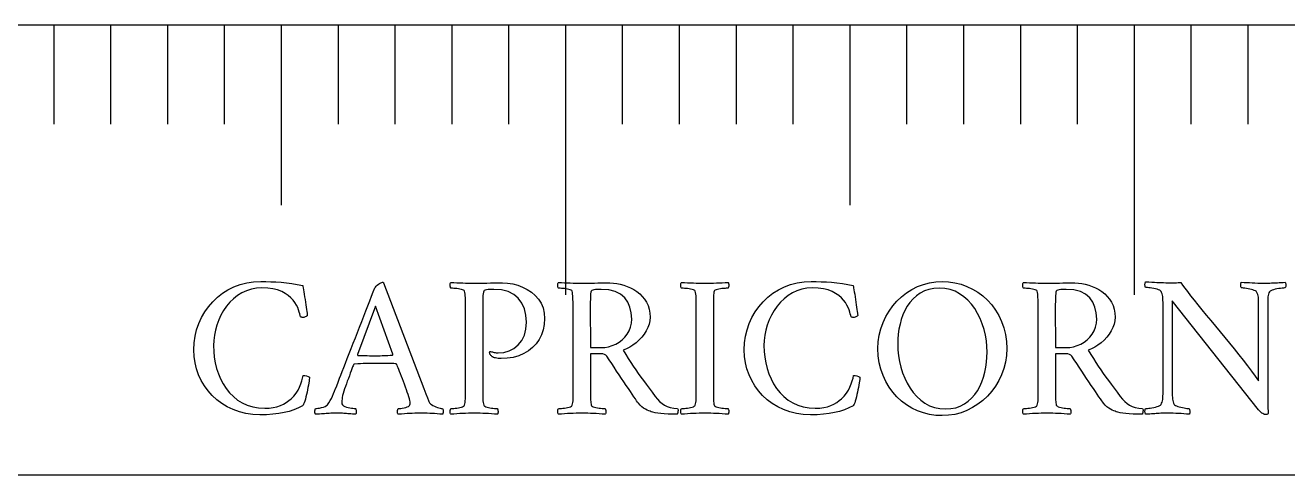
# Model space of a CAD drawing. Header units: millimetres. Extents: x 0 to 542, y 0 to 12.
# Drawn here: x 407.43 to 440.87, y 0 to 11.9 of the extents above; entities that cross this region are included whole.
import ezdxf

# ---------------------------------------------------------------- set-up
doc = ezdxf.new("R2010")
doc.units = ezdxf.units.MM
for name, color, linetype in [('CUT_OUTER', 1, 'Continuous'), ('ENGRAVE', 7, 'Continuous'), ('ENGRAVE_FINE', 8, 'Continuous'), ('TEXT', 5, 'Continuous')]:
    doc.layers.add(name, color=color, linetype=linetype)

msp = doc.modelspace()

# ---------------------------------------------------------------- linework, layer by layer
at = {"layer": 'CUT_OUTER'}
msp.add_lwpolyline([(0, 0), (542.2389, 0), (542.2389, 11.9), (0, 11.9)], close=True, dxfattribs=at)
at = {"layer": 'ENGRAVE'}
for points in [[(414.2103, 11.9), (414.2103, 7.14)], [(421.7414, 11.9), (421.7414, 4.76)], [(429.2725, 11.9), (429.2725, 7.14)], [(436.8036, 11.9), (436.8036, 4.76)]]:
    msp.add_lwpolyline(points, dxfattribs=at)
at = {"layer": 'ENGRAVE_FINE'}
for points in [[(408.1854, 11.9), (408.1854, 9.282)], [(409.6916, 11.9), (409.6916, 9.282)], [(411.1978, 11.9), (411.1978, 9.282)], [(412.704, 11.9), (412.704, 9.282)], [(415.7165, 11.9), (415.7165, 9.282)], [(417.2227, 11.9), (417.2227, 9.282)], [(418.7289, 11.9), (418.7289, 9.282)], [(420.2351, 11.9), (420.2351, 9.282)], [(423.2476, 11.9), (423.2476, 9.282)], [(424.7538, 11.9), (424.7538, 9.282)], [(426.26, 11.9), (426.26, 9.282)], [(427.7662, 11.9), (427.7662, 9.282)], [(430.7787, 11.9), (430.7787, 9.282)], [(432.2849, 11.9), (432.2849, 9.282)], [(433.7911, 11.9), (433.7911, 9.282)], [(435.2973, 11.9), (435.2973, 9.282)], [(438.3098, 11.9), (438.3098, 9.282)], [(439.816, 11.9), (439.816, 9.282)]]:
    msp.add_lwpolyline(points, dxfattribs=at)
at = {"layer": 'TEXT'}
for points in [[(413.6712, 5.117), (413.8017, 5.1157), (413.9352, 5.1116), (414.0717, 5.1049), (414.2113, 5.0955), (414.3529, 5.0821), (414.4954, 5.0633), (414.639, 5.0391), (414.7836, 5.0095), (414.7848, 5.0026), (414.7883, 4.982), (414.7942, 4.9475), (414.8024, 4.8993), (414.812, 4.8419), (414.8219, 4.7798), (414.8322, 4.7129), (414.8427, 4.6414), (414.8533, 4.5692), (414.8636, 4.5003), (414.8735, 4.4348), (414.8831, 4.3727), (414.8913, 4.3184), (414.8972, 4.2766), (414.9007, 4.2472), (414.9019, 4.2303), (414.9019, 4.2195), (414.8965, 4.2088), (414.8857, 4.198), (414.8696, 4.1873), (414.8505, 4.1779), (414.8307, 4.1711), (414.8102, 4.1671), (414.789, 4.1658), (414.7709, 4.1668), (414.7541, 4.1698), (414.7386, 4.1748), (414.7245, 4.1819), (414.7173, 4.2155), (414.7064, 4.2571), (414.6918, 4.3068), (414.6735, 4.3646), (414.6493, 4.4271), (414.617, 4.4909), (414.5767, 4.5561), (414.5284, 4.6226), (414.4701, 4.6872), (414.4, 4.7469), (414.3183, 4.8014), (414.2247, 4.851), (414.1172, 4.8921), (413.9936, 4.9215), (413.8539, 4.9391), (413.698, 4.945), (413.5563, 4.9368), (413.4213, 4.9121), (413.293, 4.871), (413.1714, 4.8134), (413.0573, 4.7418), (412.9517, 4.6589), (412.8545, 4.5645), (412.7656, 4.4587), (412.686, 4.3441), (412.6165, 4.2235), (412.557, 4.0969), (412.5077, 3.9642), (412.4689, 3.8284), (412.4412, 3.6922), (412.4245, 3.5556), (412.419, 3.4188), (412.4242, 3.2663), (412.4398, 3.1151), (412.4658, 2.9653), (412.5023, 2.8168), (412.5493, 2.6726), (412.6071, 2.5354), (412.6756, 2.4052), (412.7549, 2.2821), (412.8449, 2.1686), (412.9457, 2.0671), (413.0572, 1.9778), (413.1794, 1.9005), (413.3126, 1.8382), (413.4569, 1.7937), (413.6122, 1.767), (413.7787, 1.7581), (413.895, 1.7628), (414.0024, 1.7769), (414.1006, 1.8005), (414.1898, 1.8334), (414.2709, 1.8727), (414.345, 1.9153), (414.412, 1.9613), (414.4719, 2.0107), (414.5445, 2.0826), (414.6063, 2.1585), (414.6573, 2.2384), (414.6976, 2.3224), (414.7299, 2.4057), (414.7568, 2.4836), (414.7783, 2.5562), (414.7944, 2.6234), (414.8391, 2.6247), (414.8817, 2.618), (414.9224, 2.6032), (414.961, 2.5804), (414.9598, 2.5569), (414.9563, 2.524), (414.9504, 2.4816), (414.9422, 2.4299), (414.9323, 2.3723), (414.9213, 2.3123), (414.9094, 2.25), (414.8965, 2.1854), (414.8827, 2.1214), (414.8683, 2.0611), (414.8532, 2.0045), (414.8374, 1.9516), (414.8216, 1.9052), (414.8065, 1.8683), (414.792, 1.8408), (414.7783, 1.8226), (414.6671, 1.7672), (414.5485, 1.7192), (414.4226, 1.6785), (414.2892, 1.6453), (414.1465, 1.6194), (413.9923, 1.6009), (413.8267, 1.5898), (413.6497, 1.5862), (413.4602, 1.5947), (413.2789, 1.6204), (413.1055, 1.6632), (412.9403, 1.7232), (412.7846, 1.7981), (412.64, 1.8858), (412.5065, 1.9862), (412.3841, 2.0994), (412.2739, 2.2233), (412.1771, 2.356), (412.0938, 2.4974), (412.024, 2.6476), (411.9687, 2.8046), (411.9293, 2.9667), (411.9056, 3.1338), (411.8977, 3.3059), (411.9059, 3.4885), (411.9306, 3.6653), (411.9718, 3.8364), (412.0294, 4.0019), (412.1017, 4.1599), (412.1872, 4.3089), (412.2858, 4.4488), (412.3975, 4.5796), (412.5213, 4.699), (412.6561, 4.8046), (412.8021, 4.8965), (412.9591, 4.9746), (413.1255, 5.0369), (413.2997, 5.0814), (413.4816, 5.1081), (413.6712, 5.117)], [(415.6811, 2.3493), (415.6843, 2.3575), (415.6939, 2.3822), (415.7098, 2.4234), (415.7322, 2.481), (415.7599, 2.5527), (415.792, 2.6361), (415.8284, 2.7314), (415.8692, 2.8383), (415.9137, 2.9544), (415.9613, 3.0768), (416.0118, 3.2056), (416.0654, 3.3408), (416.1206, 3.4802), (416.1762, 3.6216), (416.2321, 3.7651), (416.2884, 3.9105), (416.3443, 4.0554), (416.3992, 4.1973), (416.4532, 4.3362), (416.5061, 4.4721), (416.5569, 4.6024), (416.6048, 4.7247), (416.6497, 4.8389), (416.6915, 4.945), (416.7054, 4.9672), (416.7257, 4.9907), (416.7524, 5.0156), (416.7855, 5.0418), (416.8196, 5.0653), (416.8493, 5.0821), (416.8747, 5.0921), (416.8957, 5.0955), (416.9006, 5.0953), (416.9044, 5.0948), (416.9073, 5.094), (416.9091, 5.0928), (416.911, 5.0913), (416.9138, 5.0895), (416.9177, 5.0873), (416.9226, 5.0848), (417.992, 2.2794), (418.0448, 2.141), (418.0847, 2.0376), (418.1119, 1.9691), (418.1264, 1.9355), (418.143, 1.9069), (418.166, 1.8804), (418.1954, 1.8559), (418.2312, 1.8334), (418.2701, 1.8134), (418.3091, 1.7964), (418.3481, 1.7825), (418.387, 1.7716), (418.4225, 1.7633), (418.4508, 1.7575), (418.4722, 1.7539), (418.4864, 1.7528), (418.4955, 1.7375), (418.5012, 1.7185), (418.5036, 1.6958), (418.5026, 1.6695), (418.4999, 1.6441), (418.4972, 1.6244), (418.4945, 1.6105), (418.4918, 1.6023), (418.4159, 1.6075), (418.344, 1.6124), (418.2762, 1.6169), (418.2124, 1.6211), (418.1475, 1.6246), (418.0767, 1.6271), (417.9997, 1.6286), (417.9168, 1.6291), (417.8293, 1.6286), (417.7495, 1.6271), (417.6775, 1.6246), (417.6131, 1.6211), (417.5488, 1.6169), (417.4768, 1.6124), (417.397, 1.6075), (417.3095, 1.6023), (417.3003, 1.615), (417.2941, 1.6318), (417.2909, 1.6527), (417.2907, 1.6775), (417.2932, 1.7024), (417.2981, 1.7232), (417.3053, 1.74), (417.3149, 1.7528), (417.3424, 1.7539), (417.3767, 1.7575), (417.4177, 1.7633), (417.4654, 1.7716), (417.5124, 1.7818), (417.5513, 1.7937), (417.5822, 1.8073), (417.6051, 1.8226), (417.6145, 1.8354), (417.6212, 1.8522), (417.6252, 1.873), (417.6266, 1.8979), (417.6244, 1.9262), (417.6178, 1.963), (417.6069, 2.0082), (417.5916, 2.0618), (417.573, 2.1214), (417.552, 2.1847), (417.5287, 2.2517), (417.503, 2.3224), (417.4761, 2.3945), (417.4492, 2.4655), (417.4224, 2.5355), (417.3955, 2.6046), (417.3698, 2.6701), (417.3464, 2.7295), (417.3255, 2.7829), (417.3068, 2.8303), (417.2915, 2.8691), (417.2806, 2.8968), (417.2741, 2.9134), (417.2719, 2.919), (417.2712, 2.9196), (417.2692, 2.9216), (417.2658, 2.925), (417.2611, 2.9297), (417.2558, 2.9344), (417.2504, 2.9378), (417.245, 2.9398), (417.2396, 2.9405), (417.197, 2.9428), (417.1496, 2.9445), (417.0976, 2.9455), (417.0408, 2.9458), (416.9827, 2.9458), (416.9266, 2.9458), (416.8725, 2.9458), (416.8204, 2.9458), (416.807, 2.9458), (416.7936, 2.9458), (416.7801, 2.9458), (416.7667, 2.9458), (416.7536, 2.9458), (416.7412, 2.9458), (416.7294, 2.9458), (416.7183, 2.9458), (416.6408, 2.9457), (416.5692, 2.9452), (416.5037, 2.9443), (416.4443, 2.9431), (416.3838, 2.9413), (416.3153, 2.9384), (416.2387, 2.9346), (416.154, 2.9297), (416.151, 2.9292), (416.1473, 2.9277), (416.143, 2.9252), (416.1379, 2.9216), (416.1332, 2.9181), (416.1299, 2.9156), (416.1279, 2.9141), (416.1272, 2.9136), (416.1247, 2.9069), (416.1171, 2.8867), (416.1045, 2.8531), (416.0869, 2.8061), (416.0657, 2.7498), (416.0425, 2.6885), (416.0173, 2.6222), (415.9901, 2.5508), (415.9628, 2.4781), (415.9371, 2.4077), (415.9131, 2.3397), (415.8907, 2.2741), (415.8687, 2.2096), (415.8511, 2.1504), (415.8378, 2.0967), (415.8289, 2.0483), (415.823, 2.005), (415.8188, 1.9664), (415.8163, 1.9325), (415.8155, 1.9032), (415.8207, 1.8752), (415.8363, 1.8502), (415.8623, 1.8282), (415.8988, 1.8092), (415.9408, 1.7932), (415.9834, 1.7803), (416.0267, 1.7704), (416.0707, 1.7635), (416.1109, 1.7588), (416.1426, 1.7554), (416.166, 1.7534), (416.1809, 1.7528), (416.186, 1.7445), (416.1903, 1.7306), (416.194, 1.7109), (416.197, 1.6856), (416.1987, 1.6592), (416.1984, 1.6365), (416.196, 1.6176), (416.1917, 1.6023), (416.1425, 1.605), (416.0969, 1.6077), (416.0551, 1.6103), (416.017, 1.613), (415.9807, 1.6157), (415.9445, 1.6184), (415.9082, 1.6211), (415.8719, 1.6238), (415.8328, 1.6261), (415.7879, 1.6278), (415.7374, 1.6288), (415.6811, 1.6291), (415.6244, 1.6288), (415.5723, 1.6278), (415.5249, 1.6261), (415.4823, 1.6238), (415.442, 1.6211), (415.4017, 1.6184), (415.3614, 1.6157), (415.321, 1.613), (415.2781, 1.6103), (415.2297, 1.6077), (415.1759, 1.605), (415.1168, 1.6023), (415.1121, 1.6105), (415.1088, 1.6244), (415.1068, 1.6441), (415.1061, 1.6695), (415.1068, 1.6958), (415.1088, 1.7185), (415.1121, 1.7375), (415.1168, 1.7528), (415.1452, 1.7543), (415.182, 1.7588), (415.2272, 1.7664), (415.2807, 1.7769), (415.3336, 1.7909), (415.3768, 1.8085), (415.4102, 1.8298), (415.4339, 1.8549), (415.4727, 1.9074), (415.5085, 1.963), (415.5412, 2.0216), (415.5709, 2.0833), (415.599, 2.1473), (415.6267, 2.2129), (415.6541, 2.2803), (415.6811, 2.3493)], [(421.1897, 4.1335), (421.1806, 3.9799), (421.1534, 3.8359), (421.108, 3.7017), (421.0446, 3.5773), (420.9648, 3.4644), (420.8706, 3.365), (420.7619, 3.279), (420.6388, 3.2065), (420.5033, 3.1489), (420.3573, 3.1077), (420.201, 3.083), (420.0342, 3.0748), (420.011, 3.0755), (419.9845, 3.0775), (419.9546, 3.0809), (419.9214, 3.0856), (419.8881, 3.0916), (419.8582, 3.099), (419.8317, 3.1077), (419.8085, 3.1178), (419.8018, 3.1243), (419.7924, 3.1333), (419.7803, 3.1445), (419.7655, 3.1581), (419.7514, 3.1741), (419.7413, 3.1924), (419.7353, 3.213), (419.7333, 3.236), (419.7349, 3.2498), (419.74, 3.2589), (419.7484, 3.2632), (419.7601, 3.2629), (419.782, 3.2574), (419.8045, 3.2515), (419.8276, 3.2453), (419.8515, 3.2387), (419.8764, 3.2328), (419.9025, 3.2286), (419.9301, 3.2261), (419.959, 3.2253), (420.1111, 3.2386), (420.2505, 3.2784), (420.3772, 3.3447), (420.491, 3.4376), (420.5851, 3.555), (420.6522, 3.6949), (420.6926, 3.8573), (420.706, 4.0422), (420.6926, 4.2286), (420.6522, 4.3955), (420.5851, 4.543), (420.491, 4.6709), (420.3698, 4.7744), (420.221, 4.8483), (420.0446, 4.8926), (419.8407, 4.9074), (419.8134, 4.9071), (419.7796, 4.9061), (419.7395, 4.9044), (419.693, 4.902), (419.6485, 4.8973), (419.6144, 4.8886), (419.5907, 4.8758), (419.5774, 4.859), (419.5678, 4.8307), (419.5606, 4.7939), (419.5557, 4.7487), (419.5532, 4.6951), (419.5521, 4.6372), (419.5512, 4.5789), (419.5507, 4.5203), (419.5505, 4.4613), (419.5505, 2.2257), (419.5507, 2.1676), (419.5512, 2.1115), (419.5521, 2.0574), (419.5532, 2.0053), (419.5557, 1.9566), (419.5606, 1.9126), (419.5678, 1.8733), (419.5774, 1.8387), (419.5868, 1.8256), (419.6043, 1.8132), (419.6298, 1.8015), (419.6634, 1.7904), (419.7015, 1.7805), (419.7407, 1.7722), (419.7808, 1.7657), (419.8219, 1.7608), (419.8604, 1.7573), (419.8925, 1.7548), (419.9182, 1.7533), (419.9375, 1.7528), (419.9447, 1.74), (419.9502, 1.7232), (419.9541, 1.7024), (419.9563, 1.6775), (419.9561, 1.6527), (419.9529, 1.6318), (419.9467, 1.615), (419.9375, 1.6023), (419.8577, 1.6075), (419.7796, 1.6124), (419.7032, 1.6169), (419.6285, 1.6211), (419.5541, 1.6246), (419.4787, 1.6271), (419.4022, 1.6286), (419.3248, 1.6291), (419.2494, 1.6286), (419.1737, 1.6271), (419.0976, 1.6246), (419.0212, 1.6211), (418.9441, 1.6169), (418.866, 1.6124), (418.7869, 1.6075), (418.7068, 1.6023), (418.6976, 1.615), (418.6913, 1.6318), (418.6881, 1.6527), (418.688, 1.6775), (418.6902, 1.7024), (418.694, 1.7232), (418.6996, 1.74), (418.7068, 1.7528), (418.7261, 1.7533), (418.7518, 1.7548), (418.7839, 1.7573), (418.8223, 1.7608), (418.8637, 1.7657), (418.9043, 1.7722), (418.9443, 1.7805), (418.9836, 1.7904), (419.018, 1.8015), (419.0434, 1.8132), (419.0596, 1.8256), (419.0669, 1.8387), (419.0764, 1.8733), (419.0837, 1.9126), (419.0885, 1.9566), (419.091, 2.0053), (419.0922, 2.0574), (419.0931, 2.1115), (419.0936, 2.1676), (419.0937, 2.2257), (419.0937, 4.4667), (419.0936, 4.525), (419.0931, 4.5816), (419.0922, 4.6365), (419.091, 4.6898), (419.0885, 4.7396), (419.0837, 4.7845), (419.0764, 4.8243), (419.0669, 4.859), (419.0596, 4.8742), (419.0434, 4.8873), (419.018, 4.8983), (418.9836, 4.9074), (418.9443, 4.915), (418.9043, 4.9215), (418.8637, 4.9271), (418.8223, 4.9316), (418.7839, 4.9351), (418.7518, 4.9376), (418.7261, 4.9391), (418.7068, 4.9397), (418.6996, 4.9524), (418.694, 4.9692), (418.6902, 4.99), (418.688, 5.0149), (418.6881, 5.0397), (418.6913, 5.0606), (418.6976, 5.0774), (418.7068, 5.0901), (418.7869, 5.0873), (418.866, 5.0841), (418.9441, 5.0806), (419.0212, 5.0767), (419.0976, 5.0732), (419.1737, 5.0706), (419.2494, 5.0691), (419.3248, 5.0686), (419.4043, 5.069), (419.4867, 5.07), (419.5722, 5.0717), (419.6607, 5.074), (419.7539, 5.0764), (419.8535, 5.078), (419.9595, 5.079), (420.0718, 5.0794), (420.2101, 5.0725), (420.3452, 5.0518), (420.4774, 5.0174), (420.6066, 4.9692), (420.7285, 4.9079), (420.839, 4.8342), (420.9381, 4.748), (421.0258, 4.6494), (421.0975, 4.5386), (421.1487, 4.4157), (421.1794, 4.2806), (421.1897, 4.1335)], [(422.9202, 5.0794), (423.0095, 5.0757), (423.1002, 5.0646), (423.1922, 5.0461), (423.2856, 5.0203), (423.3778, 4.9873), (423.4663, 4.9477), (423.5511, 4.9014), (423.6322, 4.8483), (423.7076, 4.7883), (423.7753, 4.7213), (423.8353, 4.6473), (423.8875, 4.5661), (423.9298, 4.478), (423.9601, 4.3828), (423.9782, 4.2805), (423.9842, 4.1711), (423.9777, 4.0778), (423.9581, 3.9857), (423.9253, 3.895), (423.8795, 3.8057), (423.8234, 3.7197), (423.7599, 3.6391), (423.689, 3.5639), (423.6107, 3.494), (423.5279, 3.4315), (423.4435, 3.3784), (423.3573, 3.3348), (423.2695, 3.3005), (423.3387, 3.1873), (423.4065, 3.0788), (423.473, 2.975), (423.5382, 2.876), (423.6034, 2.7794), (423.6699, 2.6832), (423.7377, 2.5873), (423.8069, 2.4917), (423.8788, 2.3938), (423.9547, 2.2908), (424.0346, 2.1829), (424.1186, 2.0698), (424.1762, 1.9993), (424.2362, 1.9382), (424.2985, 1.8864), (424.3631, 1.8441), (424.4342, 1.8102), (424.5156, 1.7837), (424.6075, 1.7645), (424.7098, 1.7528), (424.7185, 1.7397), (424.7232, 1.7219), (424.7239, 1.6993), (424.7205, 1.6721), (424.7155, 1.6456), (424.7111, 1.6251), (424.7074, 1.6107), (424.7044, 1.6023), (424.5783, 1.6035), (424.4632, 1.607), (424.3593, 1.6129), (424.2664, 1.6211), (424.1849, 1.631), (424.1152, 1.6419), (424.0573, 1.6538), (424.0111, 1.6668), (423.9816, 1.679), (423.9466, 1.6943), (423.9063, 1.7126), (423.8606, 1.7339), (423.8126, 1.7613), (423.7653, 1.7978), (423.7186, 1.8433), (423.6725, 1.8979), (423.6531, 1.9244), (423.6269, 1.961), (423.5939, 2.0077), (423.5543, 2.0645), (423.5093, 2.1296), (423.4603, 2.2015), (423.4072, 2.2801), (423.3501, 2.3654), (423.29, 2.4556), (423.2278, 2.5488), (423.1637, 2.645), (423.0975, 2.7443), (423.031, 2.8446), (422.9658, 2.9438), (422.902, 3.0421), (422.8395, 3.1393), (422.8133, 3.1675), (422.7777, 3.1877), (422.7327, 3.1998), (422.6783, 3.2038), (422.4042, 3.2038), (422.4042, 2.2257), (422.4042, 2.2176), (422.4042, 2.2096), (422.4042, 2.2015), (422.4042, 2.1934), (422.4042, 2.1854), (422.4042, 2.1773), (422.4042, 2.1693), (422.4042, 2.1612), (422.4044, 2.1113), (422.4049, 2.0638), (422.4057, 2.0186), (422.4069, 1.9758), (422.4091, 1.936), (422.413, 1.8999), (422.4185, 1.8675), (422.4257, 1.8387), (422.4351, 1.8256), (422.4526, 1.8132), (422.4781, 1.8015), (422.5117, 1.7904), (422.55, 1.7805), (422.5896, 1.7722), (422.6306, 1.7657), (422.6729, 1.7608), (422.7126, 1.7573), (422.7455, 1.7548), (422.7717, 1.7533), (422.7912, 1.7528), (422.7984, 1.74), (422.8039, 1.7232), (422.8078, 1.7024), (422.81, 1.6775), (422.8098, 1.6527), (422.8066, 1.6318), (422.8004, 1.615), (422.7912, 1.6023), (422.7114, 1.6075), (422.6333, 1.6124), (422.5569, 1.6169), (422.4822, 1.6211), (422.4078, 1.6246), (422.3324, 1.6271), (422.2559, 1.6286), (422.1785, 1.6291), (422.1029, 1.6286), (422.0267, 1.6271), (421.9498, 1.6246), (421.8722, 1.6211), (421.7939, 1.6169), (421.715, 1.6124), (421.6354, 1.6075), (421.5551, 1.6023), (421.5459, 1.615), (421.5397, 1.6318), (421.5365, 1.6527), (421.5363, 1.6775), (421.5385, 1.7024), (421.5424, 1.7232), (421.5479, 1.74), (421.5551, 1.7528), (421.5746, 1.7533), (421.6008, 1.7548), (421.6337, 1.7573), (421.6733, 1.7608), (421.7158, 1.7657), (421.7573, 1.7722), (421.7978, 1.7805), (421.8373, 1.7904), (421.8717, 1.8015), (421.897, 1.8132), (421.9133, 1.8256), (421.9206, 1.8387), (421.9301, 1.8733), (421.9374, 1.9126), (421.9422, 1.9566), (421.9447, 2.0053), (421.9459, 2.0574), (421.9468, 2.1115), (421.9473, 2.1676), (421.9474, 2.2257), (421.9421, 4.4667), (421.9419, 4.525), (421.9414, 4.5816), (421.9405, 4.6365), (421.9394, 4.6898), (421.9368, 4.7396), (421.932, 4.7845), (421.9248, 4.8243), (421.9152, 4.859), (421.908, 4.8742), (421.8917, 4.8873), (421.8663, 4.8983), (421.8319, 4.9074), (421.7926, 4.915), (421.7526, 4.9215), (421.712, 4.9271), (421.6707, 4.9316), (421.6322, 4.9351), (421.6001, 4.9376), (421.5744, 4.9391), (421.5551, 4.9397), (421.5479, 4.9524), (421.5424, 4.9692), (421.5385, 4.99), (421.5363, 5.0149), (421.5365, 5.0397), (421.5397, 5.0606), (421.5459, 5.0774), (421.5551, 5.0901), (421.6352, 5.0873), (421.7143, 5.0841), (421.7924, 5.0806), (421.8695, 5.0767), (421.9459, 5.0732), (422.022, 5.0706), (422.0977, 5.0691), (422.1731, 5.0686), (422.2526, 5.069), (422.335, 5.07), (422.4205, 5.0717), (422.509, 5.074), (422.6022, 5.0764), (422.7018, 5.078), (422.8078, 5.079), (422.9202, 5.0794)], [(425.4353, 5.0686), (425.5127, 5.0691), (425.5891, 5.0706), (425.6645, 5.0732), (425.7389, 5.0767), (425.8137, 5.0806), (425.8901, 5.0841), (425.9682, 5.0873), (426.0479, 5.0901), (426.0572, 5.0774), (426.0634, 5.0606), (426.0666, 5.0397), (426.0667, 5.0149), (426.0646, 4.99), (426.0607, 4.9692), (426.0552, 4.9524), (426.0479, 4.9397), (426.0285, 4.9391), (426.0023, 4.9376), (425.9693, 4.9351), (425.9297, 4.9316), (425.8874, 4.9271), (425.8464, 4.9215), (425.8068, 4.915), (425.7685, 4.9074), (425.7349, 4.8983), (425.7094, 4.8873), (425.6919, 4.8742), (425.6825, 4.859), (425.6753, 4.8302), (425.6697, 4.7972), (425.6659, 4.7603), (425.6637, 4.7193), (425.6625, 4.6753), (425.6617, 4.6293), (425.6612, 4.5813), (425.661, 4.5312), (425.661, 4.5232), (425.661, 4.5151), (425.661, 4.507), (425.661, 4.499), (425.661, 4.4909), (425.661, 4.4828), (425.661, 4.4748), (425.661, 4.4667), (425.661, 2.2257), (425.661, 2.2176), (425.661, 2.2096), (425.661, 2.2015), (425.661, 2.1934), (425.661, 2.1854), (425.661, 2.1773), (425.661, 2.1693), (425.661, 2.1612), (425.6612, 2.1113), (425.6617, 2.0638), (425.6625, 2.0186), (425.6637, 1.9758), (425.6659, 1.936), (425.6697, 1.8999), (425.6753, 1.8675), (425.6825, 1.8387), (425.6919, 1.8256), (425.7094, 1.8132), (425.7349, 1.8015), (425.7685, 1.7904), (425.8068, 1.7805), (425.8464, 1.7722), (425.8874, 1.7657), (425.9297, 1.7608), (425.9693, 1.7573), (426.0023, 1.7548), (426.0285, 1.7533), (426.0479, 1.7528), (426.0552, 1.74), (426.0607, 1.7232), (426.0646, 1.7024), (426.0667, 1.6775), (426.0666, 1.6527), (426.0634, 1.6318), (426.0572, 1.615), (426.0479, 1.6023), (425.9682, 1.6075), (425.8901, 1.6124), (425.8137, 1.6169), (425.7389, 1.6211), (425.6645, 1.6246), (425.5891, 1.6271), (425.5127, 1.6286), (425.4353, 1.6291), (425.3597, 1.6286), (425.2835, 1.6271), (425.2065, 1.6246), (425.129, 1.6211), (425.0507, 1.6169), (424.9718, 1.6124), (424.8922, 1.6075), (424.8119, 1.6023), (424.8026, 1.615), (424.7964, 1.6318), (424.7932, 1.6527), (424.7931, 1.6775), (424.7952, 1.7024), (424.7991, 1.7232), (424.8047, 1.74), (424.8119, 1.7528), (424.8314, 1.7533), (424.8576, 1.7548), (424.8905, 1.7573), (424.9301, 1.7608), (424.9726, 1.7657), (425.0141, 1.7722), (425.0546, 1.7805), (425.094, 1.7904), (425.1284, 1.8015), (425.1538, 1.8132), (425.1701, 1.8256), (425.1773, 1.8387), (425.1869, 1.8733), (425.1941, 1.9126), (425.199, 1.9566), (425.2015, 2.0053), (425.2027, 2.0574), (425.2035, 2.1115), (425.204, 2.1676), (425.2042, 2.2257), (425.2042, 4.4667), (425.204, 4.525), (425.2035, 4.5816), (425.2027, 4.6365), (425.2015, 4.6898), (425.199, 4.7396), (425.1941, 4.7845), (425.1869, 4.8243), (425.1773, 4.859), (425.1701, 4.8742), (425.1538, 4.8873), (425.1284, 4.8983), (425.094, 4.9074), (425.0546, 4.915), (425.0141, 4.9215), (424.9726, 4.9271), (424.9301, 4.9316), (424.8905, 4.9351), (424.8576, 4.9376), (424.8314, 4.9391), (424.8119, 4.9397), (424.8047, 4.9524), (424.7991, 4.9692), (424.7952, 4.99), (424.7931, 5.0149), (424.7932, 5.0397), (424.7964, 5.0606), (424.8026, 5.0774), (424.8119, 5.0901), (424.8922, 5.0873), (424.9718, 5.0841), (425.0507, 5.0806), (425.129, 5.0767), (425.2065, 5.0732), (425.2835, 5.0706), (425.3597, 5.0691), (425.4353, 5.0686)], [(428.2514, 5.117), (428.3819, 5.1157), (428.5154, 5.1116), (428.6519, 5.1049), (428.7915, 5.0955), (428.933, 5.0821), (429.0756, 5.0633), (429.2192, 5.0391), (429.3638, 5.0095), (429.365, 5.0026), (429.3685, 4.982), (429.3744, 4.9475), (429.3826, 4.8993), (429.3922, 4.8419), (429.4021, 4.7798), (429.4124, 4.7129), (429.4229, 4.6414), (429.4335, 4.5692), (429.4438, 4.5003), (429.4537, 4.4348), (429.4632, 4.3727), (429.4715, 4.3184), (429.4773, 4.2766), (429.4809, 4.2472), (429.482, 4.2303), (429.482, 4.2195), (429.4767, 4.2088), (429.4659, 4.198), (429.4498, 4.1873), (429.4307, 4.1779), (429.4108, 4.1711), (429.3904, 4.1671), (429.3692, 4.1658), (429.3511, 4.1668), (429.3343, 4.1698), (429.3188, 4.1748), (429.3047, 4.1819), (429.2975, 4.2155), (429.2866, 4.2571), (429.272, 4.3068), (429.2536, 4.3646), (429.2295, 4.4271), (429.1972, 4.4909), (429.1569, 4.5561), (429.1085, 4.6226), (429.0503, 4.6872), (428.9802, 4.7469), (428.8984, 4.8014), (428.8049, 4.851), (428.6974, 4.8921), (428.5738, 4.9215), (428.4341, 4.9391), (428.2782, 4.945), (428.1365, 4.9368), (428.0015, 4.9121), (427.8732, 4.871), (427.7516, 4.8134), (427.6375, 4.7418), (427.5319, 4.6589), (427.4346, 4.5645), (427.3458, 4.4587), (427.2662, 4.3441), (427.1967, 4.2235), (427.1372, 4.0969), (427.0878, 3.9642), (427.0491, 3.8284), (427.0213, 3.6922), (427.0047, 3.5556), (426.9992, 3.4188), (427.0044, 3.2663), (427.02, 3.1151), (427.046, 2.9653), (427.0825, 2.8168), (427.1295, 2.6726), (427.1873, 2.5354), (427.2558, 2.4052), (427.3351, 2.2821), (427.4251, 2.1686), (427.5258, 2.0671), (427.6374, 1.9778), (427.7596, 1.9005), (427.8928, 1.8382), (428.0371, 1.7937), (428.1924, 1.767), (428.3588, 1.7581), (428.4752, 1.7628), (428.5825, 1.7769), (428.6808, 1.8005), (428.77, 1.8334), (428.8511, 1.8727), (428.9251, 1.9153), (428.9922, 1.9613), (429.0521, 2.0107), (429.1247, 2.0826), (429.1865, 2.1585), (429.2375, 2.2384), (429.2778, 2.3224), (429.3101, 2.4057), (429.3369, 2.4836), (429.3584, 2.5562), (429.3746, 2.6234), (429.4192, 2.6247), (429.4619, 2.618), (429.5025, 2.6032), (429.5412, 2.5804), (429.54, 2.5569), (429.5365, 2.524), (429.5306, 2.4816), (429.5224, 2.4299), (429.5124, 2.3723), (429.5015, 2.3123), (429.4896, 2.25), (429.4767, 2.1854), (429.4629, 2.1214), (429.4485, 2.0611), (429.4333, 2.0045), (429.4176, 1.9516), (429.4018, 1.9052), (429.3867, 1.8683), (429.3722, 1.8408), (429.3584, 1.8226), (429.2473, 1.7672), (429.1287, 1.7192), (429.0027, 1.6785), (428.8694, 1.6453), (428.7266, 1.6194), (428.5725, 1.6009), (428.4069, 1.5898), (428.2299, 1.5862), (428.0404, 1.5947), (427.859, 1.6204), (427.6857, 1.6632), (427.5205, 1.7232), (427.3648, 1.7981), (427.2202, 1.8858), (427.0867, 1.9862), (426.9642, 2.0994), (426.8541, 2.2233), (426.7573, 2.356), (426.674, 2.4974), (426.6042, 2.6476), (426.5489, 2.8046), (426.5094, 2.9667), (426.4858, 3.1338), (426.4779, 3.3059), (426.4861, 3.4885), (426.5108, 3.6653), (426.5519, 3.8364), (426.6095, 4.0019), (426.6819, 4.1599), (426.7674, 4.3089), (426.866, 4.4488), (426.9777, 4.5796), (427.1014, 4.699), (427.2363, 4.8046), (427.3823, 4.8965), (427.5393, 4.9746), (427.7057, 5.0369), (427.8799, 5.0814), (428.0618, 5.1081), (428.2514, 5.117)], [(431.7177, 5.117), (431.8899, 5.1089), (432.057, 5.0848), (432.219, 5.0444), (432.3761, 4.988), (432.526, 4.9166), (432.6669, 4.8315), (432.7988, 4.7326), (432.9215, 4.6199), (433.0336, 4.4949), (433.1331, 4.3592), (433.2203, 4.2128), (433.295, 4.0556), (433.355, 3.8888), (433.3978, 3.7137), (433.4235, 3.5301), (433.4321, 3.3381), (433.4235, 3.1559), (433.3978, 2.9801), (433.355, 2.8106), (433.295, 2.6476), (433.2203, 2.4924), (433.1331, 2.3466), (433.0336, 2.2102), (432.9215, 2.0833), (432.7988, 1.9677), (432.6669, 1.8656), (432.526, 1.7769), (432.3761, 1.7017), (432.219, 1.6417), (432.057, 1.5989), (431.8899, 1.5732), (431.7177, 1.5647), (431.5479, 1.5727), (431.3825, 1.5969), (431.2214, 1.6372), (431.0647, 1.6936), (430.9149, 1.765), (430.7745, 1.8502), (430.6435, 1.9491), (430.522, 2.0618), (430.4113, 2.1867), (430.313, 2.3224), (430.2272, 2.4689), (430.1538, 2.6261), (430.095, 2.7925), (430.0531, 2.9667), (430.0279, 3.1485), (430.0195, 3.3381), (430.0279, 3.5205), (430.0531, 3.6969), (430.095, 3.8672), (430.1538, 4.0314), (430.2272, 4.1878), (430.313, 4.3344), (430.4113, 4.4713), (430.522, 4.5984), (430.6435, 4.7139), (430.7745, 4.816), (430.9149, 4.9047), (431.0647, 4.98), (431.2214, 5.0399), (431.3825, 5.0827), (431.5479, 5.1084), (431.7177, 5.117)], [(435.2378, 5.0794), (435.3272, 5.0757), (435.4178, 5.0646), (435.5099, 5.0461), (435.6033, 5.0203), (435.6955, 4.9873), (435.784, 4.9477), (435.8688, 4.9014), (435.9499, 4.8483), (436.0253, 4.7883), (436.093, 4.7213), (436.1529, 4.6473), (436.2052, 4.5661), (436.2475, 4.478), (436.2777, 4.3828), (436.2959, 4.2805), (436.3019, 4.1711), (436.2954, 4.0778), (436.2757, 3.9857), (436.243, 3.895), (436.1971, 3.8057), (436.141, 3.7197), (436.0775, 3.6391), (436.0067, 3.5639), (435.9284, 3.494), (435.8456, 3.4315), (435.7611, 3.3784), (435.675, 3.3348), (435.5871, 3.3005), (435.6563, 3.1873), (435.7242, 3.0788), (435.7907, 2.975), (435.8558, 2.876), (435.921, 2.7794), (435.9875, 2.6832), (436.0554, 2.5873), (436.1246, 2.4917), (436.1964, 2.3938), (436.2723, 2.2908), (436.3523, 2.1829), (436.4363, 2.0698), (436.4939, 1.9993), (436.5538, 1.9382), (436.6161, 1.8864), (436.6808, 1.8441), (436.7518, 1.8102), (436.8333, 1.7837), (436.9251, 1.7645), (437.0274, 1.7528), (437.0362, 1.7397), (437.0409, 1.7219), (437.0415, 1.6993), (437.0382, 1.6721), (437.0331, 1.6456), (437.0288, 1.6251), (437.0251, 1.6107), (437.022, 1.6023), (436.8959, 1.6035), (436.7809, 1.607), (436.6769, 1.6129), (436.584, 1.6211), (436.5026, 1.631), (436.4329, 1.6419), (436.375, 1.6538), (436.3288, 1.6668), (436.2992, 1.679), (436.2643, 1.6943), (436.224, 1.7126), (436.1783, 1.7339), (436.1303, 1.7613), (436.0829, 1.7978), (436.0362, 1.8433), (435.9902, 1.8979), (435.9707, 1.9244), (435.9445, 1.961), (435.9116, 2.0077), (435.872, 2.0645), (435.827, 2.1296), (435.7779, 2.2015), (435.7248, 2.2801), (435.6677, 2.3654), (435.6076, 2.4556), (435.5455, 2.5488), (435.4813, 2.645), (435.4152, 2.7443), (435.3487, 2.8446), (435.2835, 2.9438), (435.2197, 3.0421), (435.1572, 3.1393), (435.131, 3.1675), (435.0954, 3.1877), (435.0504, 3.1998), (434.996, 3.2038), (434.7219, 3.2038), (434.7219, 2.2257), (434.7219, 2.2176), (434.7219, 2.2096), (434.7219, 2.2015), (434.7219, 2.1934), (434.7219, 2.1854), (434.7219, 2.1773), (434.7219, 2.1693), (434.7219, 2.1612), (434.7221, 2.1113), (434.7226, 2.0638), (434.7234, 2.0186), (434.7246, 1.9758), (434.7268, 1.936), (434.7306, 1.8999), (434.7362, 1.8675), (434.7434, 1.8387), (434.7528, 1.8256), (434.7703, 1.8132), (434.7958, 1.8015), (434.8294, 1.7904), (434.8677, 1.7805), (434.9073, 1.7722), (434.9483, 1.7657), (434.9906, 1.7608), (435.0302, 1.7573), (435.0631, 1.7548), (435.0893, 1.7533), (435.1088, 1.7528), (435.1161, 1.74), (435.1216, 1.7232), (435.1255, 1.7024), (435.1276, 1.6775), (435.1275, 1.6527), (435.1243, 1.6318), (435.1181, 1.615), (435.1088, 1.6023), (435.0291, 1.6075), (434.951, 1.6124), (434.8745, 1.6169), (434.7998, 1.6211), (434.7254, 1.6246), (434.65, 1.6271), (434.5736, 1.6286), (434.4962, 1.6291), (434.4206, 1.6286), (434.3444, 1.6271), (434.2674, 1.6246), (434.1898, 1.6211), (434.1116, 1.6169), (434.0326, 1.6124), (433.953, 1.6075), (433.8728, 1.6023), (433.8635, 1.615), (433.8573, 1.6318), (433.8541, 1.6527), (433.854, 1.6775), (433.8561, 1.7024), (433.86, 1.7232), (433.8655, 1.74), (433.8728, 1.7528), (433.8922, 1.7533), (433.9184, 1.7548), (433.9514, 1.7573), (433.991, 1.7608), (434.0335, 1.7657), (434.075, 1.7722), (434.1154, 1.7805), (434.1549, 1.7904), (434.1893, 1.8015), (434.2147, 1.8132), (434.231, 1.8256), (434.2382, 1.8387), (434.2478, 1.8733), (434.255, 1.9126), (434.2599, 1.9566), (434.2624, 2.0053), (434.2636, 2.0574), (434.2644, 2.1115), (434.2649, 2.1676), (434.2651, 2.2257), (434.2597, 4.4667), (434.2595, 4.525), (434.259, 4.5816), (434.2582, 4.6365), (434.257, 4.6898), (434.2545, 4.7396), (434.2496, 4.7845), (434.2424, 4.8243), (434.2328, 4.859), (434.2256, 4.8742), (434.2093, 4.8873), (434.184, 4.8983), (434.1495, 4.9074), (434.1102, 4.915), (434.0703, 4.9215), (434.0296, 4.9271), (433.9883, 4.9316), (433.9499, 4.9351), (433.9178, 4.9376), (433.8921, 4.9391), (433.8728, 4.9397), (433.8655, 4.9524), (433.86, 4.9692), (433.8561, 4.99), (433.854, 5.0149), (433.8541, 5.0397), (433.8573, 5.0606), (433.8635, 5.0774), (433.8728, 5.0901), (433.9529, 5.0873), (434.032, 5.0841), (434.1101, 5.0806), (434.1872, 5.0767), (434.2636, 5.0732), (434.3396, 5.0706), (434.4154, 5.0691), (434.4908, 5.0686), (434.5702, 5.069), (434.6527, 5.07), (434.7382, 5.0717), (434.8267, 5.074), (434.9199, 5.0764), (435.0195, 5.078), (435.1255, 5.079), (435.2378, 5.0794)], [(437.6454, 5.0848), (437.7042, 5.0848), (437.7623, 5.0848), (437.8198, 5.0848), (437.8765, 5.0848), (437.9293, 5.0851), (437.9746, 5.0861), (438.0126, 5.0878), (438.0431, 5.0901), (438.0895, 5.0219), (438.1479, 4.941), (438.2185, 4.8473), (438.3011, 4.7408), (438.3935, 4.6241), (438.4932, 4.4996), (438.6004, 4.3675), (438.7149, 4.2276), (438.8342, 4.0826), (438.9554, 3.9353), (439.0787, 3.7857), (439.204, 3.6337), (439.3293, 3.4811), (439.4525, 3.3294), (439.5738, 3.1788), (439.693, 3.0291), (439.8072, 2.8835), (439.9134, 2.745), (440.0114, 2.6135), (440.1015, 2.489), (440.1015, 4.4775), (440.1011, 4.5436), (440.1001, 4.6024), (440.0984, 4.6538), (440.0961, 4.6978), (440.091, 4.7371), (440.0813, 4.7744), (440.0669, 4.8097), (440.0477, 4.8429), (440.0356, 4.8562), (440.0155, 4.8691), (439.9873, 4.8817), (439.951, 4.894), (439.9102, 4.9054), (439.8684, 4.9155), (439.8255, 4.9242), (439.7817, 4.9316), (439.7402, 4.9375), (439.7044, 4.9417), (439.6744, 4.9442), (439.65, 4.945), (439.6408, 4.96), (439.6346, 4.9779), (439.6314, 4.9989), (439.6312, 5.023), (439.6327, 5.0466), (439.6346, 5.0666), (439.6368, 5.0829), (439.6393, 5.0955), (439.716, 5.0926), (439.7904, 5.0895), (439.8625, 5.0859), (439.9322, 5.0821), (440.0029, 5.0785), (440.0779, 5.076), (440.1574, 5.0745), (440.2412, 5.074), (440.3001, 5.0742), (440.3534, 5.0747), (440.4009, 5.0755), (440.4427, 5.0767), (440.482, 5.0782), (440.522, 5.0801), (440.5626, 5.0822), (440.6039, 5.0848), (440.6478, 5.0874), (440.696, 5.0901), (440.7485, 5.0928), (440.8055, 5.0955), (440.8105, 5.0834), (440.8149, 5.0686), (440.8186, 5.0512), (440.8216, 5.031), (440.8226, 5.0095), (440.8203, 4.988), (440.8145, 4.9665), (440.8055, 4.945), (440.7855, 4.9444), (440.7578, 4.9423), (440.7223, 4.939), (440.6792, 4.9343), (440.6327, 4.9281), (440.5871, 4.9202), (440.5426, 4.9106), (440.4991, 4.8993), (440.4602, 4.8867), (440.4293, 4.8731), (440.4064, 4.8585), (440.3917, 4.8429), (440.3749, 4.8124), (440.3621, 4.7798), (440.3534, 4.7452), (440.3487, 4.7086), (440.3463, 4.6662), (440.3446, 4.6145), (440.3436, 4.5534), (440.3433, 4.4828), (440.3433, 2.3493), (440.3433, 2.2764), (440.3433, 2.2082), (440.3433, 2.1447), (440.3433, 2.086), (440.3435, 2.03), (440.344, 1.9751), (440.3448, 1.9212), (440.346, 1.8683), (440.3475, 1.8137), (440.3493, 1.7548), (440.3515, 1.6915), (440.354, 1.6238), (440.35, 1.614), (440.3433, 1.6063), (440.3339, 1.6006), (440.3218, 1.5969), (440.3094, 1.5946), (440.299, 1.5929), (440.2906, 1.5919), (440.2842, 1.5915), (440.2716, 1.5932), (440.2553, 1.5982), (440.2353, 1.6066), (440.2116, 1.6184), (440.1856, 1.6345), (440.1586, 1.656), (440.1305, 1.6829), (440.1015, 1.7151), (437.812, 4.6065), (437.812, 2.2203), (437.8126, 2.1543), (437.8141, 2.096), (437.8166, 2.0455), (437.8201, 2.0027), (437.826, 1.9645), (437.8356, 1.9281), (437.8488, 1.8933), (437.8658, 1.8602), (437.8777, 1.847), (437.8974, 1.834), (437.9247, 1.8214), (437.9598, 1.8092), (437.9995, 1.7976), (438.0405, 1.787), (438.0828, 1.7774), (438.1264, 1.7689), (438.1679, 1.7618), (438.2037, 1.7568), (438.2338, 1.7538), (438.2581, 1.7528), (438.2675, 1.738), (438.2742, 1.7205), (438.2783, 1.7004), (438.2796, 1.6775), (438.2789, 1.6547), (438.2769, 1.6345), (438.2736, 1.6171), (438.2689, 1.6023), (438.1923, 1.6075), (438.1184, 1.6124), (438.0472, 1.6169), (437.9786, 1.6211), (437.9091, 1.6246), (437.8349, 1.6271), (437.756, 1.6286), (437.6723, 1.6291), (437.6154, 1.6288), (437.5628, 1.6278), (437.5146, 1.6261), (437.4708, 1.6238), (437.4295, 1.6211), (437.3888, 1.6184), (437.3489, 1.6157), (437.3096, 1.613), (437.2677, 1.6103), (437.2202, 1.6077), (437.167, 1.605), (437.108, 1.6023), (437.103, 1.6144), (437.0986, 1.6291), (437.0949, 1.6466), (437.0919, 1.6668), (437.0909, 1.6883), (437.0933, 1.7098), (437.099, 1.7313), (437.108, 1.7528), (437.1278, 1.7536), (437.1551, 1.7561), (437.1897, 1.7603), (437.2316, 1.7662), (437.2771, 1.7736), (437.3223, 1.7823), (437.3672, 1.7924), (437.4117, 1.8038), (437.4515, 1.8164), (437.4822, 1.83), (437.5039, 1.8446), (437.5165, 1.8602), (437.5334, 1.8906), (437.5467, 1.9227), (437.5563, 1.9565), (437.5621, 1.9919), (437.5657, 2.0331), (437.5682, 2.0839), (437.5697, 2.1446), (437.5702, 2.2149), (437.5702, 4.4936), (437.5697, 4.5641), (437.5682, 4.6253), (437.5657, 4.677), (437.5621, 4.7193), (437.5563, 4.7559), (437.5467, 4.7905), (437.5334, 4.8231), (437.5165, 4.8537), (437.5039, 4.8693), (437.4822, 4.8839), (437.4515, 4.8975), (437.4117, 4.9101), (437.3672, 4.9213), (437.3223, 4.9309), (437.2771, 4.9388), (437.2316, 4.945), (437.1897, 4.9497), (437.1551, 4.9531), (437.1278, 4.9551), (437.108, 4.9558), (437.099, 4.9773), (437.0933, 4.9988), (437.0909, 5.0203), (437.0919, 5.0418), (437.0949, 5.0619), (437.0986, 5.0794), (437.103, 5.0942), (437.108, 5.1063), (437.195, 5.1034), (437.2733, 5.1002), (437.3428, 5.0967), (437.4036, 5.0928), (437.461, 5.0893), (437.5205, 5.0868), (437.582, 5.0853), (437.6454, 5.0848)], [(423.4952, 4.1228), (423.4836, 4.287), (423.4488, 4.4358), (423.3909, 4.5692), (423.3098, 4.6871), (423.2015, 4.7835), (423.0619, 4.8523), (422.8911, 4.8936), (422.6891, 4.9074), (422.6617, 4.9071), (422.6279, 4.9061), (422.5878, 4.9044), (422.5413, 4.902), (422.4968, 4.8973), (422.4627, 4.8886), (422.439, 4.8758), (422.4257, 4.859), (422.4162, 4.8307), (422.4089, 4.7939), (422.4041, 4.7487), (422.4015, 4.6951), (422.4004, 4.6372), (422.3995, 4.5789), (422.399, 4.5203), (422.3989, 4.4613), (422.4042, 3.365), (422.6837, 3.365), (422.7846, 3.3709), (422.8832, 3.3885), (422.9794, 3.4179), (423.0733, 3.4591), (423.1618, 3.5108), (423.2419, 3.5719), (423.3137, 3.6425), (423.377, 3.7224), (423.4287, 3.8109), (423.4656, 3.9071), (423.4878, 4.0111), (423.4952, 4.1228)], [(431.6425, 4.9397), (431.5001, 4.9314), (431.3684, 4.9067), (431.2475, 4.8656), (431.1373, 4.808), (431.0374, 4.7369), (430.9472, 4.6555), (430.8667, 4.5636), (430.796, 4.4613), (430.7346, 4.3508), (430.6818, 4.2343), (430.6378, 4.1117), (430.6026, 3.983), (430.5755, 3.8514), (430.5562, 3.7197), (430.5446, 3.588), (430.5408, 3.4564), (430.546, 3.3034), (430.5616, 3.1507), (430.5876, 2.9984), (430.6241, 2.8464), (430.6706, 2.6979), (430.7268, 2.5562), (430.7928, 2.4212), (430.8686, 2.2929), (430.9537, 2.1741), (431.048, 2.0678), (431.1512, 1.9739), (431.2636, 1.8925), (431.385, 1.8266), (431.5155, 1.7796), (431.6551, 1.7514), (431.8037, 1.742), (431.9461, 1.7502), (432.0778, 1.7749), (432.1987, 1.8161), (432.3089, 1.8737), (432.409, 1.9451), (432.4997, 2.0275), (432.5809, 2.1211), (432.6528, 2.2257), (432.7155, 2.3387), (432.769, 2.4574), (432.8135, 2.5819), (432.849, 2.712), (432.876, 2.8449), (432.8953, 2.9774), (432.9069, 3.1096), (432.9108, 3.2414), (432.9056, 3.3942), (432.89, 3.5464), (432.8639, 3.6979), (432.8275, 3.8487), (432.7808, 3.9958), (432.724, 4.1362), (432.6572, 4.2699), (432.5803, 4.3969), (432.4939, 4.5143), (432.3989, 4.6192), (432.2951, 4.7118), (432.1826, 4.7919), (432.0612, 4.8565), (431.9307, 4.9027), (431.7911, 4.9304), (431.6425, 4.9397)], [(435.8128, 4.1228), (435.8013, 4.287), (435.7665, 4.4358), (435.7086, 4.5692), (435.6274, 4.6871), (435.5191, 4.7835), (435.3796, 4.8523), (435.2088, 4.8936), (435.0067, 4.9074), (434.9793, 4.9071), (434.9456, 4.9061), (434.9055, 4.9044), (434.8589, 4.902), (434.8144, 4.8973), (434.7803, 4.8886), (434.7567, 4.8758), (434.7434, 4.859), (434.7338, 4.8307), (434.7266, 4.7939), (434.7217, 4.7487), (434.7192, 4.6951), (434.718, 4.6372), (434.7172, 4.5789), (434.7167, 4.5203), (434.7165, 4.4613), (434.7219, 3.365), (435.0013, 3.365), (435.1023, 3.3709), (435.2009, 3.3885), (435.2971, 3.4179), (435.391, 3.4591), (435.4795, 3.5108), (435.5596, 3.5719), (435.6313, 3.6425), (435.6946, 3.7224), (435.7463, 3.8109), (435.7833, 3.9071), (435.8055, 4.0111), (435.8128, 4.1228)], [(416.7076, 4.4613), (416.2293, 3.1823), (416.2295, 3.1816), (416.23, 3.1796), (416.2308, 3.1762), (416.232, 3.1715), (416.2335, 3.1668), (416.2353, 3.1635), (416.2375, 3.1615), (416.24, 3.1608), (416.2936, 3.1583), (416.3522, 3.1561), (416.4159, 3.1542), (416.4846, 3.1527), (416.5522, 3.1516), (416.6129, 3.1507), (416.6664, 3.1502), (416.713, 3.15), (416.7733, 3.1504), (416.8305, 3.1514), (416.8848, 3.1531), (416.936, 3.1554), (416.9869, 3.1581), (417.0401, 3.1608), (417.0957, 3.1635), (417.1536, 3.1662), (417.1585, 3.167), (417.1624, 3.1695), (417.1652, 3.1737), (417.1671, 3.1796), (417.1683, 3.1855), (417.1691, 3.1897), (417.1696, 3.1922), (417.1698, 3.193)]]:
    msp.add_lwpolyline(points, close=True, dxfattribs=at)

doc.saveas('drawing.dxf')
